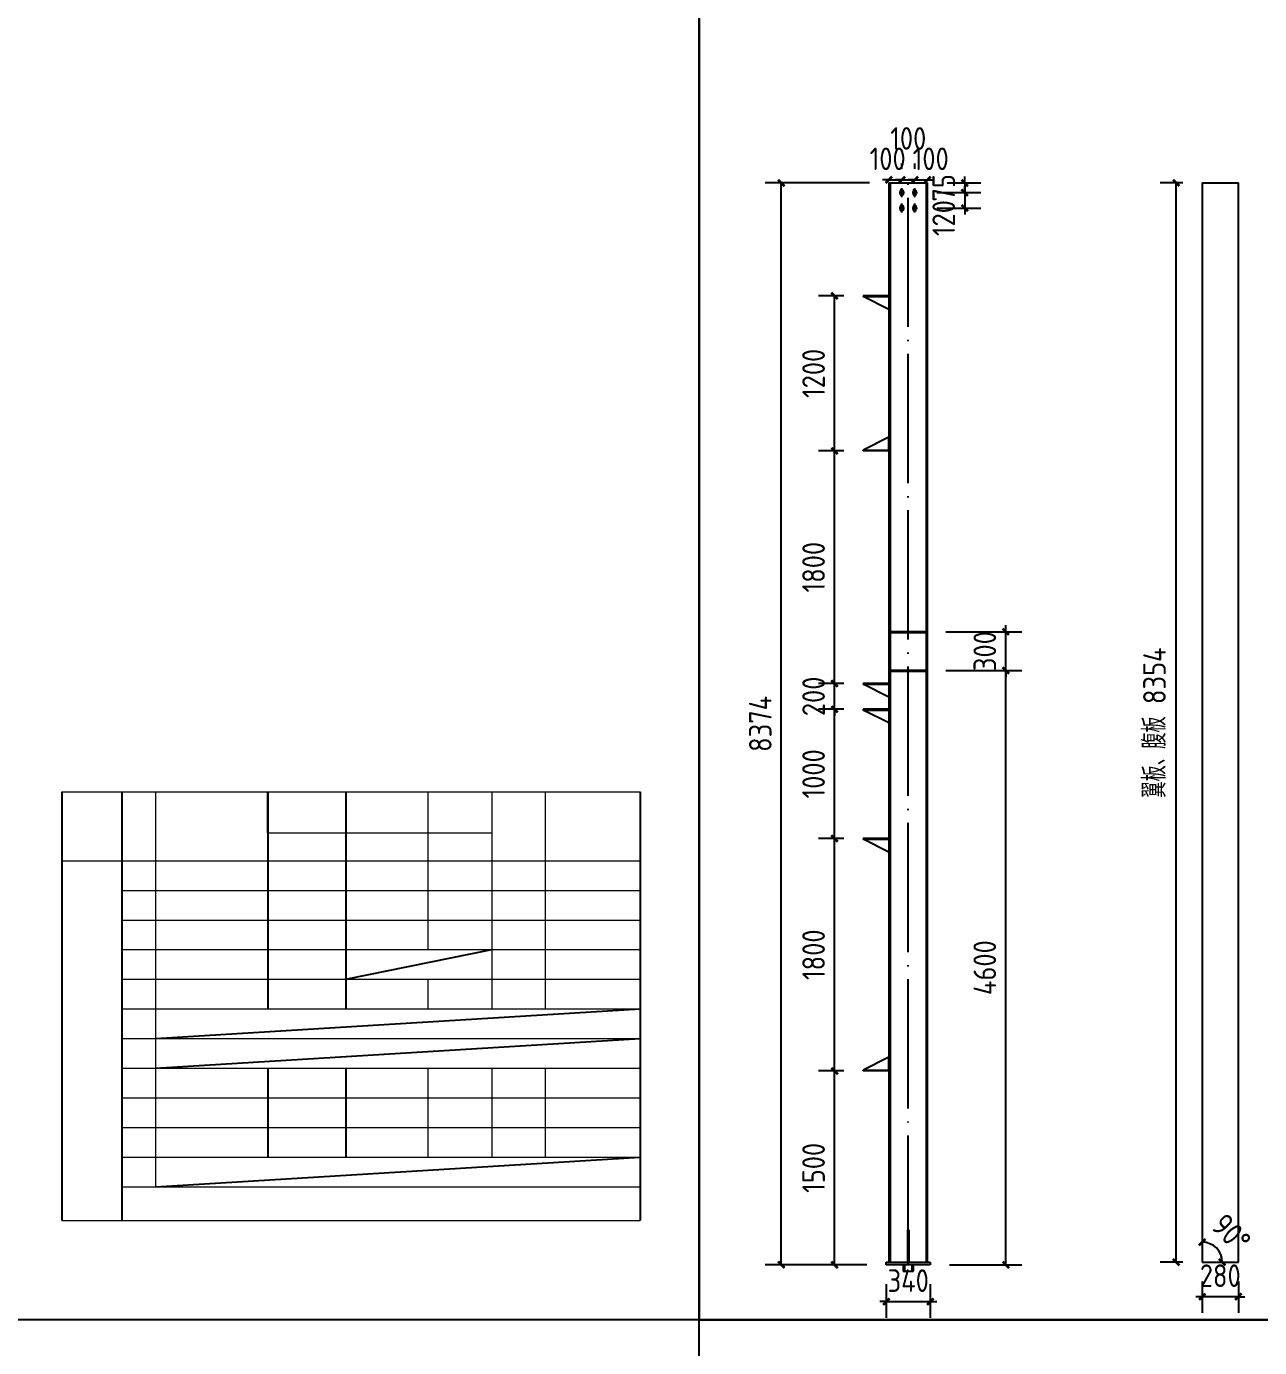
# Model space of a CAD drawing. Extents: x 102162 to 621267, y -39398 to 328893.
# Drawn here: x 344197 to 363292, y 254171 to 274624 of the extents above; entities that cross this region are included whole.
import ezdxf

# ---------------------------------------------------------------- set-up
doc = ezdxf.new("R2010")
doc.units = 0
doc.header["$LTSCALE"] = 1000
doc.header["$MEASUREMENT"] = 0
doc.linetypes.add('DOTE', pattern=[2.42, 2, -0.2, 0.02, -0.2])
doc.layers.add('钢架', color=7, linetype='Continuous', lineweight=25)
doc.styles.get("Standard").update_dxf_attribs({"font": 'gbenor.shx', "bigfont": 'gbcbig.shx'})
doc.dimstyles.get("Standard").update_dxf_attribs({"dimscale": 100, "dimtxt": 3.5, "dimasz": 1, "dimexe": 2.5, "dimexo": 3, "dimgap": 1.5, "dimtad": 1, "dimdec": 0, "dimzin": 0, "dimdsep": 46, "dimtxsty": 'Standard', "dimblk": 'ARCHTICK', "dimcen": 0.09, "dimadec": 0, "dimazin": 0, "dimtfac": 1, "dimtdec": 0, "dimtix": 1, "dimtmove": 2, "dimatfit": 3, "dimfxl": 1, "dimtolj": 1, "dimtzin": 0, "dimarcsym": 0})

# ---------------------------------------------------------------- blocks, each defined once
blk = doc.blocks.new('_ArchTick')
at = {"color": 0, "linetype": 'ByBlock', "const_width": 0.4}
blk.add_lwpolyline([(-0.5, -0.5), (0.5, 0.5)], dxfattribs=at)
blk = doc.blocks.new('*D1283')
at = {"color": 0, "lineweight": -2}
for p, q in [((357552, 272501), (357552, 272500)), ((357752, 272421), (357752, 272500)), ((357552, 272250), (357452, 272250)), ((357552, 272250), (357752, 272250)), ((357752, 272250), (357852, 272250))]:
    blk.add_line(p, q, dxfattribs=at)
at = {"layer": 'Defpoints', "color": 0}
for p in [(357752, 272250), (357552, 272201), (357752, 272121)]:
    blk.add_point(p, dxfattribs=at)
at = {"color": 0, "lineweight": -2, "xscale": 100, "yscale": 100, "zscale": 100}
blk.add_blockref('_ArchTick', (357552, 272250), dxfattribs=at)
at = {"color": 0, "lineweight": -2, "xscale": 100, "yscale": 100, "zscale": 100, "rotation": 180}
blk.add_blockref('_ArchTick', (357752, 272250), dxfattribs=at)
at = {"color": 0, "insert": (357533, 272575), "char_height": 350, "attachment_point": 5}
blk.add_mtext('\\A1;100', dxfattribs=at)
blk = doc.blocks.new('*D1284')
at = {"color": 0, "lineweight": -2}
for p, q in [((357752, 272421), (357752, 272500)), ((357952, 272421), (357952, 272500)), ((357752, 272250), (357652, 272250)), ((357752, 272250), (357952, 272250)), ((357952, 272250), (358052, 272250))]:
    blk.add_line(p, q, dxfattribs=at)
at = {"layer": 'Defpoints', "color": 0}
for p in [(357952, 272250), (357752, 272121), (357952, 272121)]:
    blk.add_point(p, dxfattribs=at)
at = {"color": 0, "lineweight": -2, "xscale": 100, "yscale": 100, "zscale": 100}
blk.add_blockref('_ArchTick', (357752, 272250), dxfattribs=at)
at = {"color": 0, "lineweight": -2, "xscale": 100, "yscale": 100, "zscale": 100, "rotation": 180}
blk.add_blockref('_ArchTick', (357952, 272250), dxfattribs=at)
at = {"color": 0, "insert": (357852, 272890), "char_height": 350, "attachment_point": 5}
blk.add_mtext('\\A1;100', dxfattribs=at)
blk = doc.blocks.new('*D1285')
at = {"color": 0, "lineweight": -2}
for p, q in [((357952, 272421), (357952, 272500)), ((358152, 272501), (358152, 272500)), ((357952, 272250), (357852, 272250)), ((357952, 272250), (358152, 272250)), ((358152, 272250), (358252, 272250))]:
    blk.add_line(p, q, dxfattribs=at)
at = {"layer": 'Defpoints', "color": 0}
for p in [(358152, 272250), (357952, 272121), (358152, 272201)]:
    blk.add_point(p, dxfattribs=at)
at = {"color": 0, "lineweight": -2, "xscale": 100, "yscale": 100, "zscale": 100}
blk.add_blockref('_ArchTick', (357952, 272250), dxfattribs=at)
at = {"color": 0, "lineweight": -2, "xscale": 100, "yscale": 100, "zscale": 100, "rotation": 180}
blk.add_blockref('_ArchTick', (358152, 272250), dxfattribs=at)
at = {"color": 0, "insert": (358200, 272575), "char_height": 350, "attachment_point": 5}
blk.add_mtext('\\A1;100', dxfattribs=at)
blk = doc.blocks.new('*D1286')
at = {"color": 0, "lineweight": -2}
for p, q in [((356852, 258453), (356461, 258453)), ((356711, 255453), (356711, 258453)), ((357212, 255453), (356461, 255453))]:
    blk.add_line(p, q, dxfattribs=at)
at = {"layer": 'Defpoints', "color": 0}
for p in [(356711, 258453), (357152, 258453), (357512, 255453)]:
    blk.add_point(p, dxfattribs=at)
at = {"color": 0, "lineweight": -2, "xscale": 100, "yscale": 100, "zscale": 100}
for p, rotation in [((356711, 258453), 90), ((356711, 255453), 270)]:
    blk.add_blockref('_ArchTick', p, dxfattribs=dict(at, rotation=rotation))
at = {"color": 0, "insert": (356386, 256953), "char_height": 350, "attachment_point": 5, "rotation": 90}
blk.add_mtext('\\A1;1500', dxfattribs=at)
blk = doc.blocks.new('*D1287')
at = {"color": 0, "lineweight": -2}
for p, q in [((356852, 262053), (356461, 262053)), ((356711, 258453), (356711, 262053)), ((356852, 258453), (356461, 258453))]:
    blk.add_line(p, q, dxfattribs=at)
at = {"layer": 'Defpoints', "color": 0}
for p in [(356711, 262053), (357152, 262053), (357152, 258453)]:
    blk.add_point(p, dxfattribs=at)
at = {"color": 0, "lineweight": -2, "xscale": 100, "yscale": 100, "zscale": 100}
for p, rotation in [((356711, 262053), 90), ((356711, 258453), 270)]:
    blk.add_blockref('_ArchTick', p, dxfattribs=dict(at, rotation=rotation))
at = {"color": 0, "insert": (356386, 260253), "char_height": 350, "attachment_point": 5, "rotation": 90}
blk.add_mtext('\\A1;1800', dxfattribs=at)
blk = doc.blocks.new('*D1288')
at = {"color": 0, "lineweight": -2}
for p, q in [((356852, 264053), (356461, 264053)), ((356711, 262053), (356711, 264053)), ((356852, 262053), (356461, 262053))]:
    blk.add_line(p, q, dxfattribs=at)
at = {"layer": 'Defpoints', "color": 0}
for p in [(356711, 264053), (357152, 264053), (357152, 262053)]:
    blk.add_point(p, dxfattribs=at)
at = {"color": 0, "lineweight": -2, "xscale": 100, "yscale": 100, "zscale": 100}
for p, rotation in [((356711, 264053), 90), ((356711, 262053), 270)]:
    blk.add_blockref('_ArchTick', p, dxfattribs=dict(at, rotation=rotation))
at = {"color": 0, "insert": (356386, 263053), "char_height": 350, "attachment_point": 5, "rotation": 90}
blk.add_mtext('\\A1;1000', dxfattribs=at)
blk = doc.blocks.new('*D1289')
at = {"color": 0, "lineweight": -2}
for p, q in [((356852, 268053), (356461, 268053)), ((356711, 264453), (356711, 268053)), ((356852, 264453), (356461, 264453))]:
    blk.add_line(p, q, dxfattribs=at)
at = {"layer": 'Defpoints', "color": 0}
for p in [(356711, 268053), (357152, 268053), (357152, 264453)]:
    blk.add_point(p, dxfattribs=at)
at = {"color": 0, "lineweight": -2, "xscale": 100, "yscale": 100, "zscale": 100}
for p, rotation in [((356711, 268053), 90), ((356711, 264453), 270)]:
    blk.add_blockref('_ArchTick', p, dxfattribs=dict(at, rotation=rotation))
at = {"color": 0, "insert": (356386, 266253), "char_height": 350, "attachment_point": 5, "rotation": 90}
blk.add_mtext('\\A1;1800', dxfattribs=at)
blk = doc.blocks.new('*D1290')
at = {"color": 0, "lineweight": -2}
for p, q in [((356852, 270453), (356461, 270453)), ((356711, 268053), (356711, 270453)), ((356852, 268053), (356461, 268053))]:
    blk.add_line(p, q, dxfattribs=at)
at = {"layer": 'Defpoints', "color": 0}
for p in [(356711, 270453), (357152, 270453), (357152, 268053)]:
    blk.add_point(p, dxfattribs=at)
at = {"color": 0, "lineweight": -2, "xscale": 100, "yscale": 100, "zscale": 100}
for p, rotation in [((356711, 270453), 90), ((356711, 268053), 270)]:
    blk.add_blockref('_ArchTick', p, dxfattribs=dict(at, rotation=rotation))
at = {"color": 0, "insert": (356386, 269253), "char_height": 350, "attachment_point": 5, "rotation": 90}
blk.add_mtext('\\A1;1200', dxfattribs=at)
blk = doc.blocks.new('*D1277')
at = {"color": 0, "lineweight": -2}
for p, q in [((357252, 272201), (355636, 272201)), ((355886, 255453), (355886, 272201)), ((357212, 255453), (355636, 255453))]:
    blk.add_line(p, q, dxfattribs=at)
at = {"layer": 'Defpoints', "color": 0}
for p in [(355886, 272201), (357552, 272201), (357512, 255453)]:
    blk.add_point(p, dxfattribs=at)
at = {"color": 0, "lineweight": -2, "xscale": 100, "yscale": 100, "zscale": 100}
for p, rotation in [((355886, 272201), 90), ((355886, 255453), 270)]:
    blk.add_blockref('_ArchTick', p, dxfattribs=dict(at, rotation=rotation))
at = {"color": 0, "insert": (355561, 263827), "char_height": 350, "attachment_point": 5, "rotation": 90}
blk.add_mtext('\\A1;8374', dxfattribs=at)
blk = doc.blocks.new('*D1291')
at = {"color": 0, "lineweight": -2}
for p, q in [((358726, 272201), (358726, 272301)), ((358293, 272051), (358976, 272051)), ((358452, 272201), (358976, 272201)), ((358726, 272201), (358726, 272051)), ((358726, 272051), (358726, 271951))]:
    blk.add_line(p, q, dxfattribs=at)
at = {"layer": 'Defpoints', "color": 0}
for p in [(357993, 272051), (358152, 272201), (358726, 272051)]:
    blk.add_point(p, dxfattribs=at)
at = {"color": 0, "lineweight": -2, "xscale": 100, "yscale": 100, "zscale": 100}
for p, rotation in [((358726, 272201), 270), ((358726, 272051), 90)]:
    blk.add_blockref('_ArchTick', p, dxfattribs=dict(at, rotation=rotation))
at = {"color": 0, "insert": (358401, 272126), "char_height": 350, "attachment_point": 5, "rotation": 90}
blk.add_mtext('\\A1;75', dxfattribs=at)
blk = doc.blocks.new('*D1292')
at = {"color": 0, "lineweight": -2}
for p, q in [((358293, 272051), (358976, 272051)), ((358726, 272051), (358726, 272151)), ((358726, 272051), (358726, 271811)), ((358293, 271811), (358976, 271811)), ((358726, 271811), (358726, 271711))]:
    blk.add_line(p, q, dxfattribs=at)
at = {"layer": 'Defpoints', "color": 0}
for p in [(357993, 272051), (357993, 271811), (358726, 271811)]:
    blk.add_point(p, dxfattribs=at)
at = {"color": 0, "lineweight": -2, "xscale": 100, "yscale": 100, "zscale": 100}
for p, rotation in [((358726, 272051), 270), ((358726, 271811), 90)]:
    blk.add_blockref('_ArchTick', p, dxfattribs=dict(at, rotation=rotation))
at = {"color": 0, "insert": (358401, 271657), "char_height": 350, "attachment_point": 5, "rotation": 90}
blk.add_mtext('\\A1;120', dxfattribs=at)
blk = doc.blocks.new('*D1293')
at = {"color": 0, "lineweight": -2}
for p, q in [((357512, 255153), (357512, 254632)), ((358192, 255153), (358192, 254632)), ((357512, 254882), (357412, 254882)), ((357512, 254882), (358192, 254882)), ((358192, 254882), (358292, 254882))]:
    blk.add_line(p, q, dxfattribs=at)
at = {"layer": 'Defpoints', "color": 0}
for p in [(357512, 255453), (358192, 255453), (358192, 254882)]:
    blk.add_point(p, dxfattribs=at)
at = {"color": 0, "lineweight": -2, "xscale": 100, "yscale": 100, "zscale": 100}
blk.add_blockref('_ArchTick', (357512, 254882), dxfattribs=at)
at = {"color": 0, "lineweight": -2, "xscale": 100, "yscale": 100, "zscale": 100, "rotation": 180}
blk.add_blockref('_ArchTick', (358192, 254882), dxfattribs=at)
at = {"color": 0, "insert": (357852, 255207), "char_height": 350, "attachment_point": 5}
blk.add_mtext('\\A1;340', dxfattribs=at)
blk = doc.blocks.new('*D1294')
at = {"color": 0, "lineweight": -2}
for p, q in [((362403, 255193), (362403, 254709)), ((362963, 255193), (362963, 254709)), ((362403, 254959), (362303, 254959)), ((362963, 254959), (362403, 254959)), ((362963, 254959), (363063, 254959))]:
    blk.add_line(p, q, dxfattribs=at)
at = {"layer": 'Defpoints', "color": 0}
for p in [(362403, 255493), (362963, 255493), (362403, 254959)]:
    blk.add_point(p, dxfattribs=at)
at = {"color": 0, "lineweight": -2, "xscale": 100, "yscale": 100, "zscale": 100}
blk.add_blockref('_ArchTick', (362403, 254959), dxfattribs=at)
at = {"color": 0, "lineweight": -2, "xscale": 100, "yscale": 100, "zscale": 100, "rotation": 180}
blk.add_blockref('_ArchTick', (362963, 254959), dxfattribs=at)
at = {"color": 0, "insert": (362683, 255284), "char_height": 350, "attachment_point": 5}
blk.add_mtext('\\A1;280', dxfattribs=at)
blk = doc.blocks.new('*D1295')
at = {"color": 0, "lineweight": -2}
for p, q in [((362103, 272201), (361751, 272201)), ((362001, 255493), (362001, 272201)), ((362103, 255493), (361751, 255493))]:
    blk.add_line(p, q, dxfattribs=at)
at = {"layer": 'Defpoints', "color": 0}
for p in [(362001, 272201), (362403, 272201), (362403, 255493)]:
    blk.add_point(p, dxfattribs=at)
at = {"color": 0, "lineweight": -2, "xscale": 100, "yscale": 100, "zscale": 100}
for p, rotation in [((362001, 272201), 90), ((362001, 255493), 270)]:
    blk.add_blockref('_ArchTick', p, dxfattribs=dict(at, rotation=rotation))
at = {"color": 0, "insert": (361665, 263847), "char_height": 350, "attachment_point": 5, "rotation": 90}
blk.add_mtext('\\A1;翼板、腹板 8354', dxfattribs=at)
blk = doc.blocks.new('*D1296')
at = {"color": 0, "lineweight": -2}
for p, q in [((356711, 264453), (356711, 264553)), ((356852, 264453), (356461, 264453)), ((356711, 264053), (356711, 264453)), ((356852, 264053), (356461, 264053)), ((356711, 264053), (356711, 263953))]:
    blk.add_line(p, q, dxfattribs=at)
at = {"layer": 'Defpoints', "color": 0}
for p in [(356711, 264453), (357152, 264453), (357152, 264053)]:
    blk.add_point(p, dxfattribs=at)
at = {"color": 0, "lineweight": -2, "xscale": 100, "yscale": 100, "zscale": 100}
for p, rotation in [((356711, 264453), 270), ((356711, 264053), 90)]:
    blk.add_blockref('_ArchTick', p, dxfattribs=dict(at, rotation=rotation))
at = {"color": 0, "insert": (356386, 264253), "char_height": 350, "attachment_point": 5, "rotation": 90}
blk.add_mtext('\\A1;200', dxfattribs=at)
blk = doc.blocks.new('*D1297')
at = {"color": 0, "lineweight": -2}
blk.add_arc((362403, 255493), 311, 360, 90, dxfattribs=at)
at = {"layer": 'Defpoints', "color": 0}
for p in [(362403, 272201), (362403, 255493), (362403, 255493), (362673, 255649), (362963, 255493)]:
    blk.add_point(p, dxfattribs=at)
at = {"color": 0, "lineweight": -2, "xscale": 100, "yscale": 100, "zscale": 100}
for p, rotation in [((362403, 255804), 180.0000000000001), ((362714, 255493), 269.999999999998)]:
    blk.add_blockref('_ArchTick', p, dxfattribs=dict(at, rotation=rotation))
at = {"color": 0, "insert": (362853, 255943), "char_height": 350, "attachment_point": 5, "rotation": 315}
blk.add_mtext('\\A1;90°', dxfattribs=at)
blk = doc.blocks.new('*D1298')
at = {"color": 0, "lineweight": -2}
for p, q in [((358432, 264653), (359612, 264653)), ((359362, 255453), (359362, 264653)), ((358492, 255453), (359612, 255453))]:
    blk.add_line(p, q, dxfattribs=at)
at = {"layer": 'Defpoints', "color": 0}
for p in [(358132, 264653), (359362, 264653), (358192, 255453)]:
    blk.add_point(p, dxfattribs=at)
at = {"color": 0, "lineweight": -2, "xscale": 100, "yscale": 100, "zscale": 100}
for p, rotation in [((359362, 264653), 90), ((359362, 255453), 270)]:
    blk.add_blockref('_ArchTick', p, dxfattribs=dict(at, rotation=rotation))
at = {"color": 0, "insert": (359037, 260053), "char_height": 350, "attachment_point": 5, "rotation": 90}
blk.add_mtext('\\A1;4600', dxfattribs=at)
blk = doc.blocks.new('*D1299')
at = {"color": 0, "lineweight": -2}
for p, q in [((359362, 265253), (359362, 265353)), ((358432, 265253), (359612, 265253)), ((359362, 264653), (359362, 265253)), ((358432, 264653), (359612, 264653)), ((359362, 264653), (359362, 264553))]:
    blk.add_line(p, q, dxfattribs=at)
at = {"layer": 'Defpoints', "color": 0}
for p in [(358132, 265253), (359362, 265253), (358132, 264653)]:
    blk.add_point(p, dxfattribs=at)
at = {"color": 0, "lineweight": -2, "xscale": 100, "yscale": 100, "zscale": 100}
for p, rotation in [((359362, 265253), 270), ((359362, 264653), 90)]:
    blk.add_blockref('_ArchTick', p, dxfattribs=dict(at, rotation=rotation))
at = {"color": 0, "insert": (359037, 264953), "char_height": 350, "attachment_point": 5, "rotation": 90}
blk.add_mtext('\\A1;300', dxfattribs=at)

msp = doc.modelspace()

# ---------------------------------------------------------------- linework, layer by layer
for p, q in [((357551.9, 272201.2), (357551.9, 255493.2)), ((357551.9, 272201.2), (358151.9, 272201.2)), ((357571.9, 272201.2), (357571.9, 255493.2)), ((357711, 272051.2), (357792.8, 272051.2)), ((357751.9, 271981.2), (357751.9, 272121.1)), ((357911, 272051.2), (357992.8, 272051.2)), ((357951.9, 271981.2), (357951.9, 272121.1)), ((358131.9, 255493.2), (358131.9, 272201.2)), ((358151.9, 255493.2), (358151.9, 272201.2)), ((362403.2, 272201.2), (362403.2, 255493.2)), ((362403.2, 272201.2), (362963.2, 272201.2)), ((362963.2, 255493.2), (362963.2, 272201.2)), ((357751.9, 271741.2), (357751.9, 271881.1)), ((357951.9, 271741.2), (357951.9, 271881.1)), ((357711, 271811.2), (357792.8, 271811.2)), ((357911, 271811.2), (357992.8, 271811.2)), ((347937.5, 262137.8), (347937.5, 262776.6)), ((347937.5, 262776.6), (347937.5, 259413.4)), ((349145.1, 262776.6), (349145.1, 259413.4)), ((349145.1, 262776.6), (349145.1, 259413.4)), ((353701.9, 262776.6), (353701.9, 256136.2)), ((349145.1, 259872.5), (351403.2, 260331.5)), ((346198.2, 258954.4), (353701.9, 259413.4)), ((346198.2, 258495.3), (353701.9, 258954.4)), ((347937.5, 258495.3), (347937.5, 257118.2)), ((349145.1, 258495.3), (349145.1, 257118.2)), ((349145.1, 258495.3), (349145.1, 257118.2)), ((346198.2, 256659.2), (353701.9, 257118.2)), ((357551.9, 255493.2), (358151.9, 255493.2)), ((362403.2, 255493.2), (362963.2, 255493.2))]:
    msp.add_line(p, q)
at = {"color": 1, "linetype": 'DOTE'}
msp.add_line((357851.9, 255453.2), (357851.9, 272201.2), dxfattribs=at)
at = {"color": 2}
for p, q in [((357551.9, 270453.2), (357151.9, 270453.2)), ((357151.9, 270453.2), (357151.9, 270441.2)), ((357151.9, 270441.2), (357551.9, 270441.2)), ((357551.9, 270241.2), (357151.9, 270441.2)), ((357551.9, 270441.2), (357551.9, 270241.2)), ((357551.9, 268265.2), (357151.9, 268065.2)), ((357551.9, 268065.2), (357551.9, 268265.2)), ((357151.9, 268053.2), (357151.9, 268065.2)), ((357151.9, 268065.2), (357551.9, 268065.2)), ((357551.9, 268053.2), (357151.9, 268053.2)), ((358131.9, 265253.2), (357571.9, 265253.2)), ((358131.9, 265237.2), (357571.9, 265237.2)), ((358131.9, 264653.2), (357571.9, 264653.2)), ((358131.9, 264637.2), (357571.9, 264637.2)), ((357551.9, 264453.2), (357151.9, 264453.2)), ((357151.9, 264453.2), (357151.9, 264441.2)), ((357151.9, 264441.2), (357551.9, 264441.2)), ((357551.9, 264241.2), (357151.9, 264441.2)), ((357551.9, 264441.2), (357551.9, 264241.2)), ((357551.9, 264053.2), (357151.9, 264053.2)), ((357151.9, 264053.2), (357151.9, 264041.2)), ((357151.9, 264041.2), (357551.9, 264041.2)), ((357551.9, 263841.2), (357151.9, 264041.2)), ((357551.9, 264041.2), (357551.9, 263841.2)), ((357551.9, 262053.2), (357151.9, 262053.2)), ((357151.9, 262053.2), (357151.9, 262041.2)), ((357151.9, 262041.2), (357551.9, 262041.2)), ((357551.9, 261841.2), (357151.9, 262041.2)), ((357551.9, 262041.2), (357551.9, 261841.2)), ((357551.9, 258665.2), (357151.9, 258465.2)), ((357551.9, 258465.2), (357551.9, 258665.2)), ((357151.9, 258453.2), (357151.9, 258465.2)), ((357151.9, 258465.2), (357551.9, 258465.2)), ((357551.9, 258453.2), (357151.9, 258453.2)), ((357843.9, 255493.2), (357843.9, 255993.2)), ((357843.9, 255993.2), (357851.9, 255993.2)), ((357851.9, 255993.2), (357843.9, 255993.2)), ((357843.9, 255993.2), (357843.9, 255493.2)), ((357851.9, 255993.2), (357859.9, 255993.2)), ((357859.9, 255993.2), (357851.9, 255993.2)), ((357859.9, 255993.2), (357859.9, 255493.2)), ((357859.9, 255493.2), (357859.9, 255993.2)), ((357511.9, 255453.2), (357511.9, 255493.2)), ((357511.9, 255493.2), (358191.9, 255493.2)), ((357859.9, 255493.2), (357843.9, 255493.2)), ((357859.9, 255493.2), (357843.9, 255493.2)), ((357843.9, 255493.2), (357859.9, 255493.2)), ((358191.9, 255493.2), (358191.9, 255453.2)), ((357851.9, 255453.2), (357511.9, 255453.2)), ((358191.9, 255453.2), (357851.9, 255453.2))]:
    msp.add_line(p, q, dxfattribs=at)
at = {"color": 1}
for p, q in [((344746.4, 262776.6), (344746.4, 256136.2)), ((345678.1, 256136.2), (345678.1, 262776.6))]:
    msp.add_line(p, q, dxfattribs=at)
at = {"color": 6}
for p, q in [((357771.9, 255453.2), (357771.9, 255353.2)), ((357771.9, 255353.2), (357931.9, 255353.2)), ((357791.9, 255453.2), (357791.9, 255353.2)), ((357911.9, 255353.2), (357911.9, 255453.2)), ((357931.9, 255353.2), (357931.9, 255453.2))]:
    msp.add_line(p, q, dxfattribs=at)
for points in [[(324911.7, 275601.7), (354611.7, 275601.7), (354611.7, 254601.7), (324911.7, 254601.7)], [(354611.7, 275601.7), (384311.7, 275601.7), (384311.7, 254601.7), (354611.7, 254601.7)], [(354611.7, 254601.7), (384311.7, 254601.7), (384311.7, 233601.7), (354611.7, 233601.7)]]:
    msp.add_lwpolyline(points, close=True)
for centre in [(357751.9, 272051.2), (357951.9, 272051.2), (357751.9, 271811.2), (357951.9, 271811.2)]:
    msp.add_ellipse(centre, major_axis=(0.9, 50), ratio=0.4180132)
at = {"layer": '钢架', "lineweight": 13}
for p, q in [((344746.4, 262776.6), (353701.9, 262776.6)), ((346198.2, 262776.6), (346198.2, 256659.2)), ((350413.2, 262776.6), (350413.2, 260331.5)), ((351403.2, 262776.6), (351403.2, 259413.4)), ((352228.5, 262776.6), (352228.5, 259413.4)), ((347937.5, 262137.8), (351403.2, 262137.8)), ((344746.4, 261708.6), (353701.9, 261708.6)), ((345678.1, 261249.6), (353701.9, 261249.6)), ((345678.1, 260790.5), (353701.9, 260790.5)), ((345678.1, 260331.5), (353701.9, 260331.5)), ((345678.1, 260331.5), (353701.9, 260331.5)), ((345678.1, 259872.5), (353701.9, 259872.5)), ((350413.2, 259872.5), (350413.2, 259413.4)), ((345678.1, 259413.4), (353701.9, 259413.4)), ((345678.1, 258954.4), (353701.9, 258954.4)), ((345678.1, 258495.3), (353701.9, 258495.3)), ((350413.2, 258495.3), (350413.2, 257118.2)), ((351403.2, 258495.3), (351403.2, 257118.2)), ((352228.5, 258495.3), (352228.5, 257118.2)), ((345678.1, 258036.3), (353701.9, 258036.3)), ((345678.1, 257577.2), (353701.9, 257577.2)), ((345678.1, 257118.2), (353701.9, 257118.2)), ((345678.1, 257118.2), (353701.9, 257118.2)), ((345678.1, 257118.2), (353701.9, 257118.2)), ((345678.1, 257118.2), (353701.9, 257118.2)), ((345678.1, 256659.2), (353701.9, 256659.2)), ((345678.1, 256659.2), (353701.9, 256659.2)), ((344746.4, 256136.2), (353701.9, 256136.2))]:
    msp.add_line(p, q, dxfattribs=at)

# ---------------------------------------------------------------- dimensions: what is measured, and where the dimension line sits
at = {"color": 3}
for base, p1, p2, picture, middle in [((357951.9, 272250.3), (357751.9, 272121.1), (357951.9, 272121.1), '*D1284', (357851.9, 272889.7)), ((357751.9, 272250.3), (357551.9, 272201.2), (357751.9, 272121.1), '*D1283', (357533.3, 272575.3)), ((358151.9, 272250.3), (357951.9, 272121.1), (358151.9, 272201.2), '*D1285', (358200.4, 272574.5))]:
    dim = msp.add_linear_dim(base=base, p1=p1, p2=p2, dimstyle='Standard', override={"dimlfac": 0.5}, dxfattribs=at)
    dim.commit()
    dim.dimension.update_dxf_attribs({"geometry": picture, "text_midpoint": middle, "dimtype": 160})
for base, p1, p2, picture, middle in [((355886.3, 272201.2), (357511.9, 255453.2), (357551.9, 272201.2), '*D1277', (355561.3, 263827.2)), ((358725.9, 272051.2), (358151.9, 272201.2), (357992.8, 272051.2), '*D1291', (358400.9, 272126.2)), ((356710.7, 270453.2), (357151.9, 268053.2), (357151.9, 270453.2), '*D1290', (356385.7, 269253.2)), ((356710.7, 268053.2), (357151.9, 264453.2), (357151.9, 268053.2), '*D1289', (356385.7, 266253.2)), ((359361.5, 265253.2), (358131.9, 264653.2), (358131.9, 265253.2), '*D1299', (359036.5, 264953.2)), ((359361.5, 264653.2), (358191.9, 255453.2), (358131.9, 264653.2), '*D1298', (359036.5, 260053.2)), ((356710.7, 264453.2), (357151.9, 264053.2), (357151.9, 264453.2), '*D1296', (356385.7, 264253.2)), ((356710.7, 264053.2), (357151.9, 262053.2), (357151.9, 264053.2), '*D1288', (356385.7, 263053.2)), ((356710.7, 262053.2), (357151.9, 258453.2), (357151.9, 262053.2), '*D1287', (356385.7, 260253.2)), ((356710.7, 258453.2), (357511.9, 255453.2), (357151.9, 258453.2), '*D1286', (356385.7, 256953.2))]:
    dim = msp.add_linear_dim(base=base, p1=p1, p2=p2, angle=90, dimstyle='Standard', override={"dimlfac": 0.5}, dxfattribs=at)
    dim.commit()
    dim.dimension.update_dxf_attribs({"geometry": picture, "text_midpoint": middle})
dim = msp.add_aligned_dim(p1=(362403.2, 255493.2), p2=(362403.2, 272201.2), distance=401.9, text='翼板、腹板 8354', dimstyle='Standard', override={"dimlfac": 0.5}, dxfattribs=at)
dim.commit()
dim.dimension.update_dxf_attribs({"geometry": '*D1295', "text_midpoint": (361664.8, 263847.2)})
dim = msp.add_linear_dim(base=(358725.9, 271811.2), p1=(357992.8, 272051.2), p2=(357992.8, 271811.2), angle=90, dimstyle='Standard', override={"dimlfac": 0.5}, dxfattribs=at)
dim.commit()
dim.dimension.update_dxf_attribs({"geometry": '*D1292', "text_midpoint": (358400.9, 271657.3), "dimtype": 160})
dim = msp.add_angular_dim_2l(base=(362672.7, 255648.8), line1=((362403.2, 255493.2), (362963.2, 255493.2)), line2=((362403.2, 272201.2), (362403.2, 255493.2)), dimstyle='Standard')
dim.commit()
dim.dimension.update_dxf_attribs({"geometry": '*D1297', "text_midpoint": (362853.1, 255943)})
dim = msp.add_aligned_dim(p1=(362963.2, 255493.2), p2=(362403.2, 255493.2), distance=533.8, dimstyle='Standard', override={"dimlfac": 0.5}, dxfattribs=at)
dim.commit()
dim.dimension.update_dxf_attribs({"geometry": '*D1294', "text_midpoint": (362683.2, 255284.4)})
dim = msp.add_linear_dim(base=(358191.9, 254881.9), p1=(357511.9, 255453.2), p2=(358191.9, 255453.2), dimstyle='Standard', override={"dimlfac": 0.5}, dxfattribs=at)
dim.commit()
dim.dimension.update_dxf_attribs({"geometry": '*D1293', "text_midpoint": (357851.9, 255206.9)})

doc.saveas('drawing.dxf')
